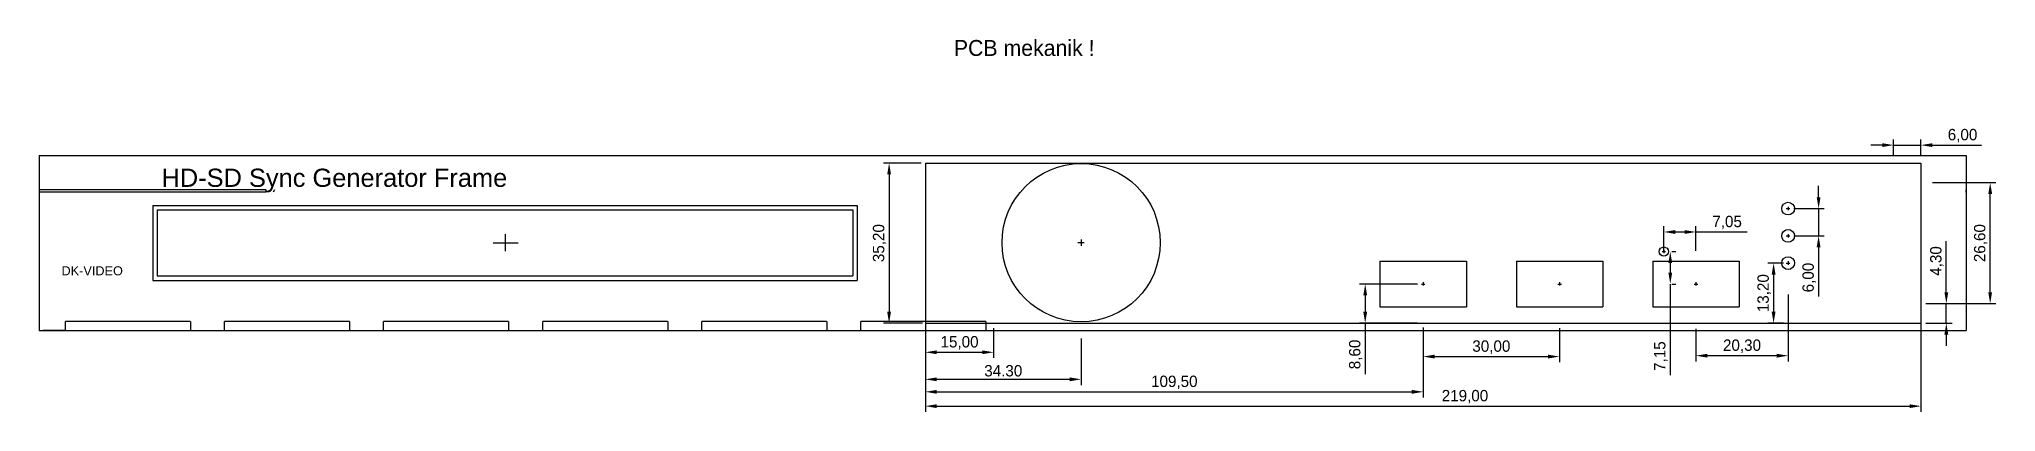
# Model space of a CAD drawing. Header units: millimetres. Extents: x 492 to 922, y 310 to 392.
import ezdxf

# ---------------------------------------------------------------- set-up
doc = ezdxf.new("R2010")
doc.units = ezdxf.units.MM
for name, color, linetype in [('Folie', 4, 'Continuous'), ('PCB', 3, 'Continuous'), ('PCB_dim', 7, 'Continuous'), ('Silketryk_1', 2, 'Continuous')]:
    doc.layers.add(name, color=color, linetype=linetype)
doc.layers.add('Folie_head', color=2, linetype='Continuous', lineweight=20)
doc.styles.add('DK-Audio', font='ARIAL.TTF')
doc.dimstyles.new('ISO-25', dxfattribs={"dimtxt": 2.5, "dimasz": 2.5, "dimexe": 1.25, "dimexo": 0.625, "dimtad": 1, "dimzin": 1, "dimtxsty": 'Standard', "dimcen": 2.5, "dimadec": 0, "dimazin": 0, "dimtfac": 1, "dimtmove": 0, "dimatfit": 3, "dimfxl": 0, "dimarcsym": 0})

# ---------------------------------------------------------------- blocks, each defined once
blk = doc.blocks.new('*D112')
at = {"layer": 'DEFPOINTS', "color": 0}
for p in [(686.85, 328.85), (796.35, 328.85), (796.35, 314.1)]:
    blk.add_point(p, dxfattribs=at)
at = {"layer": 'PCB_dim', "color": 0, "lineweight": -2}
for p, q in [((686.85, 328.22), (686.85, 312.85)), ((796.35, 328.22), (796.35, 312.85)), ((689.35, 314.1), (793.85, 314.1))]:
    blk.add_line(p, q, dxfattribs=at)
at = {"layer": 'PCB_dim', "color": 0}
for points in [[(689.35, 314.52), (689.35, 313.68), (686.85, 314.1)], [(793.85, 314.52), (793.85, 313.68), (796.35, 314.1)]]:
    blk.add_solid(points, dxfattribs=at)
at = {"layer": 'PCB_dim', "color": 0, "insert": (741.6, 316.18), "char_height": 2.5, "attachment_point": 5}
blk.add_mtext('109,50', dxfattribs=at)
blk = doc.blocks.new('*D113')
at = {"layer": 'DEFPOINTS', "color": 0}
for p in [(686.85, 329.95), (905.85, 329.95), (905.85, 310.95)]:
    blk.add_point(p, dxfattribs=at)
at = {"layer": 'PCB_dim', "color": 0, "lineweight": -2}
for p, q in [((686.85, 329.32), (686.85, 309.7)), ((905.85, 329.32), (905.85, 309.7)), ((689.35, 310.95), (903.35, 310.95))]:
    blk.add_line(p, q, dxfattribs=at)
at = {"layer": 'PCB_dim', "color": 0}
for points in [[(689.35, 311.37), (689.35, 310.53), (686.85, 310.95)], [(903.35, 311.37), (903.35, 310.53), (905.85, 310.95)]]:
    blk.add_solid(points, dxfattribs=at)
at = {"layer": 'PCB_dim', "color": 0, "insert": (805.55, 313.03), "char_height": 2.5, "attachment_point": 5}
blk.add_mtext('219,00', dxfattribs=at)
blk = doc.blocks.new('*D114')
at = {"layer": 'DEFPOINTS', "color": 0}
for p in [(686.85, 326.8), (721.1, 326.45), (721.1, 316.85)]:
    blk.add_point(p, dxfattribs=at)
at = {"layer": 'PCB_dim', "color": 0, "lineweight": -2}
for p, q in [((686.85, 326.17), (686.85, 315.6)), ((721.1, 325.82), (721.1, 315.6)), ((689.35, 316.85), (718.6, 316.85))]:
    blk.add_line(p, q, dxfattribs=at)
at = {"layer": 'PCB_dim', "color": 0}
for points in [[(689.35, 317.27), (689.35, 316.43), (686.85, 316.85)], [(718.6, 317.27), (718.6, 316.43), (721.1, 316.85)]]:
    blk.add_solid(points, dxfattribs=at)
at = {"layer": 'PCB_dim', "color": 0, "insert": (703.97, 318.72), "char_height": 2.5, "attachment_point": 5}
blk.add_mtext('34.30', dxfattribs=at)
blk = doc.blocks.new('*D115')
at = {"layer": 'DEFPOINTS', "color": 0}
for p in [(686.85, 328.7), (701.85, 328.7), (701.85, 322.8)]:
    blk.add_point(p, dxfattribs=at)
at = {"layer": 'PCB_dim', "color": 0, "lineweight": -2}
for p, q in [((686.85, 328.07), (686.85, 321.55)), ((701.85, 328.07), (701.85, 321.55)), ((689.35, 322.8), (699.35, 322.8))]:
    blk.add_line(p, q, dxfattribs=at)
at = {"layer": 'PCB_dim', "color": 0}
for points in [[(689.35, 323.22), (689.35, 322.38), (686.85, 322.8)], [(699.35, 323.22), (699.35, 322.38), (701.85, 322.8)]]:
    blk.add_solid(points, dxfattribs=at)
at = {"layer": 'PCB_dim', "color": 0, "insert": (694.35, 324.88), "char_height": 2.5, "attachment_point": 5}
blk.add_mtext('15,00', dxfattribs=at)
blk = doc.blocks.new('*D116')
at = {"layer": 'DEFPOINTS', "color": 0}
for p in [(686.55, 364.4), (678.85, 329.2), (686.8, 329.2)]:
    blk.add_point(p, dxfattribs=at)
at = {"layer": 'PCB_dim', "color": 0, "lineweight": -2}
for p, q in [((685.92, 364.4), (677.6, 364.4)), ((678.85, 361.9), (678.85, 331.7)), ((686.17, 329.2), (677.6, 329.2))]:
    blk.add_line(p, q, dxfattribs=at)
at = {"layer": 'PCB_dim', "color": 0}
for points in [[(678.43, 361.9), (679.27, 361.9), (678.85, 364.4)], [(678.43, 331.7), (679.27, 331.7), (678.85, 329.2)]]:
    blk.add_solid(points, dxfattribs=at)
at = {"layer": 'PCB_dim', "color": 0, "insert": (676.77, 346.8), "char_height": 2.5, "attachment_point": 5, "rotation": 90}
blk.add_mtext('35,20', dxfattribs=at)
blk = doc.blocks.new('*D117')
at = {"layer": 'DEFPOINTS', "color": 0}
for p in [(905.85, 368.35), (899.85, 365.35), (905.85, 365.35)]:
    blk.add_point(p, dxfattribs=at)
at = {"layer": 'PCB_dim', "color": 0, "lineweight": -2}
for p, q in [((897.35, 368.35), (894.85, 368.35)), ((899.85, 365.97), (899.85, 369.6)), ((899.85, 368.35), (905.85, 368.35)), ((905.85, 365.97), (905.85, 369.6)), ((908.35, 368.35), (919.18, 368.35))]:
    blk.add_line(p, q, dxfattribs=at)
at = {"layer": 'PCB_dim', "color": 0}
for points in [[(897.35, 368.77), (897.35, 367.93), (899.85, 368.35)], [(908.35, 368.77), (908.35, 367.93), (905.85, 368.35)]]:
    blk.add_solid(points, dxfattribs=at)
at = {"layer": 'PCB_dim', "color": 0, "insert": (915.02, 370.43), "char_height": 2.5, "attachment_point": 5}
blk.add_mtext('6,00', dxfattribs=at)
blk = doc.blocks.new('*D118')
at = {"layer": 'DEFPOINTS', "color": 0}
for p in [(856.35, 349.25), (849.3, 344.45), (856.35, 344.45)]:
    blk.add_point(p, dxfattribs=at)
at = {"layer": 'PCB_dim', "color": 0, "lineweight": -2}
for p, q in [((849.3, 345.07), (849.3, 350.5)), ((851.8, 349.25), (853.85, 349.25)), ((856.35, 345.07), (856.35, 350.5)), ((856.35, 349.25), (867.6, 349.25))]:
    blk.add_line(p, q, dxfattribs=at)
at = {"layer": 'PCB_dim', "color": 0}
for points in [[(851.8, 349.67), (851.8, 348.83), (849.3, 349.25)], [(853.85, 349.67), (853.85, 348.83), (856.35, 349.25)]]:
    blk.add_solid(points, dxfattribs=at)
at = {"layer": 'PCB_dim', "color": 0, "insert": (863.22, 351.33), "char_height": 2.5, "attachment_point": 5}
blk.add_mtext('7,05', dxfattribs=at)
blk = doc.blocks.new('*D119')
at = {"layer": 'DEFPOINTS', "color": 0}
for p in [(826.35, 328.75), (796.35, 325.8), (826.35, 321.85)]:
    blk.add_point(p, dxfattribs=at)
at = {"layer": 'PCB_dim', "color": 0, "lineweight": -2}
for p, q in [((826.35, 328.12), (826.35, 320.6)), ((796.35, 325.17), (796.35, 320.6)), ((798.85, 321.85), (823.85, 321.85))]:
    blk.add_line(p, q, dxfattribs=at)
at = {"layer": 'PCB_dim', "color": 0}
for points in [[(798.85, 322.27), (798.85, 321.43), (796.35, 321.85)], [(823.85, 322.27), (823.85, 321.43), (826.35, 321.85)]]:
    blk.add_solid(points, dxfattribs=at)
at = {"layer": 'PCB_dim', "color": 0, "insert": (811.35, 323.93), "char_height": 2.5, "attachment_point": 5}
blk.add_mtext('30,00', dxfattribs=at)
blk = doc.blocks.new('*D120')
at = {"layer": 'DEFPOINTS', "color": 0}
for p in [(795.7, 337.8), (783.6, 329.2), (795.7, 329.2)]:
    blk.add_point(p, dxfattribs=at)
at = {"layer": 'PCB_dim', "color": 0, "lineweight": -2}
for p, q in [((795.07, 337.8), (782.35, 337.8)), ((783.6, 335.3), (783.6, 331.7)), ((795.07, 329.2), (782.35, 329.2)), ((783.6, 329.2), (783.6, 317.95))]:
    blk.add_line(p, q, dxfattribs=at)
at = {"layer": 'PCB_dim', "color": 0}
for points in [[(783.18, 335.3), (784.02, 335.3), (783.6, 337.8)], [(783.18, 331.7), (784.02, 331.7), (783.6, 329.2)]]:
    blk.add_solid(points, dxfattribs=at)
at = {"layer": 'PCB_dim', "color": 0, "insert": (781.52, 322.32), "char_height": 2.5, "attachment_point": 5, "rotation": 90}
blk.add_mtext('8,60', dxfattribs=at)
blk = doc.blocks.new('*D121')
at = {"layer": 'DEFPOINTS', "color": 0}
for p in [(850.45, 344.95), (850.45, 337.8), (850.72, 337.8)]:
    blk.add_point(p, dxfattribs=at)
at = {"layer": 'PCB_dim', "color": 0, "lineweight": -2}
for p, q in [((851.07, 344.95), (851.97, 344.95)), ((850.72, 342.45), (850.72, 340.3)), ((850.72, 337.8), (850.72, 317.78)), ((851.07, 337.8), (851.97, 337.8))]:
    blk.add_line(p, q, dxfattribs=at)
at = {"layer": 'PCB_dim', "color": 0}
for points in [[(850.3, 342.45), (851.13, 342.45), (850.72, 344.95)], [(850.3, 340.3), (851.13, 340.3), (850.72, 337.8)]]:
    blk.add_solid(points, dxfattribs=at)
at = {"layer": 'PCB_dim', "color": 0, "insert": (848.63, 321.95), "char_height": 2.5, "attachment_point": 5, "rotation": 90}
blk.add_mtext('7,15', dxfattribs=at)
blk = doc.blocks.new('*D122')
at = {"layer": 'DEFPOINTS', "color": 0}
for p in [(877.3, 354.4), (877.3, 348.4), (883.35, 348.4)]:
    blk.add_point(p, dxfattribs=at)
at = {"layer": 'PCB_dim', "color": 0, "lineweight": -2}
for p, q in [((883.35, 356.9), (883.35, 359.4)), ((877.92, 354.4), (884.6, 354.4)), ((883.35, 354.4), (883.35, 348.4)), ((877.92, 348.4), (884.6, 348.4)), ((883.35, 345.9), (883.35, 335.07))]:
    blk.add_line(p, q, dxfattribs=at)
at = {"layer": 'PCB_dim', "color": 0}
for points in [[(882.93, 356.9), (883.77, 356.9), (883.35, 354.4)], [(882.93, 345.9), (883.77, 345.9), (883.35, 348.4)]]:
    blk.add_solid(points, dxfattribs=at)
at = {"layer": 'PCB_dim', "color": 0, "insert": (881.27, 339.23), "char_height": 2.5, "attachment_point": 5, "rotation": 90}
blk.add_mtext('6,00', dxfattribs=at)
blk = doc.blocks.new('*D123')
at = {"layer": 'DEFPOINTS', "color": 0}
for p in [(876.65, 336.1), (856.35, 328.6), (856.35, 322.05)]:
    blk.add_point(p, dxfattribs=at)
at = {"layer": 'PCB_dim', "color": 0, "lineweight": -2}
for p, q in [((876.65, 335.47), (876.65, 320.8)), ((856.35, 327.97), (856.35, 320.8)), ((874.15, 322.05), (858.85, 322.05))]:
    blk.add_line(p, q, dxfattribs=at)
at = {"layer": 'PCB_dim', "color": 0}
for points in [[(858.85, 322.47), (858.85, 321.63), (856.35, 322.05)], [(874.15, 322.47), (874.15, 321.63), (876.65, 322.05)]]:
    blk.add_solid(points, dxfattribs=at)
at = {"layer": 'PCB_dim', "color": 0, "insert": (866.5, 324.13), "char_height": 2.5, "attachment_point": 5}
blk.add_mtext('20,30', dxfattribs=at)
blk = doc.blocks.new('*D124')
at = {"layer": 'DEFPOINTS', "color": 0}
for p in [(876.25, 342.4), (873.45, 329.2), (876.25, 329.2)]:
    blk.add_point(p, dxfattribs=at)
at = {"layer": 'PCB_dim', "color": 0, "lineweight": -2}
for p, q in [((875.62, 342.4), (872.2, 342.4)), ((873.45, 339.9), (873.45, 331.7)), ((875.62, 329.2), (872.2, 329.2))]:
    blk.add_line(p, q, dxfattribs=at)
at = {"layer": 'PCB_dim', "color": 0}
for points in [[(873.03, 339.9), (873.87, 339.9), (873.45, 342.4)], [(873.03, 331.7), (873.87, 331.7), (873.45, 329.2)]]:
    blk.add_solid(points, dxfattribs=at)
at = {"layer": 'PCB_dim', "color": 0, "insert": (871.37, 335.8), "char_height": 2.5, "attachment_point": 5, "rotation": 90}
blk.add_mtext('13,20', dxfattribs=at)
blk = doc.blocks.new('*D125')
at = {"layer": 'DEFPOINTS', "color": 0}
for p in [(907.8, 360.1), (921.1, 360.1), (907.8, 333.5)]:
    blk.add_point(p, dxfattribs=at)
at = {"layer": 'PCB_dim', "color": 0, "lineweight": -2}
for p, q in [((908.42, 360.1), (922.35, 360.1)), ((921.1, 336), (921.1, 357.6)), ((908.42, 333.5), (922.35, 333.5))]:
    blk.add_line(p, q, dxfattribs=at)
at = {"layer": 'PCB_dim', "color": 0}
for points in [[(920.68, 357.6), (921.52, 357.6), (921.1, 360.1)], [(920.68, 336), (921.52, 336), (921.1, 333.5)]]:
    blk.add_solid(points, dxfattribs=at)
at = {"layer": 'PCB_dim', "color": 0, "insert": (919.02, 346.8), "char_height": 2.5, "attachment_point": 5, "rotation": 90}
blk.add_mtext('26,60', dxfattribs=at)
blk = doc.blocks.new('*D126')
at = {"layer": 'DEFPOINTS', "color": 0}
for p in [(906.3, 333.5), (911.45, 333.5), (906.3, 329.2)]:
    blk.add_point(p, dxfattribs=at)
at = {"layer": 'PCB_dim', "color": 0, "lineweight": -2}
for p, q in [((911.45, 336), (911.45, 347.25)), ((906.92, 333.5), (912.7, 333.5)), ((911.45, 329.2), (911.45, 333.5)), ((906.92, 329.2), (912.7, 329.2)), ((911.45, 326.7), (911.45, 324.2))]:
    blk.add_line(p, q, dxfattribs=at)
at = {"layer": 'PCB_dim', "color": 0}
for points in [[(911.03, 336), (911.87, 336), (911.45, 333.5)], [(911.03, 326.7), (911.87, 326.7), (911.45, 329.2)]]:
    blk.add_solid(points, dxfattribs=at)
at = {"layer": 'PCB_dim', "color": 0, "insert": (909.37, 342.87), "char_height": 2.5, "attachment_point": 5, "rotation": 90}
blk.add_mtext('4,30', dxfattribs=at)

msp = doc.modelspace()

# ---------------------------------------------------------------- linework, layer by layer
at = {"layer": 'Folie'}
for p, q in [((491.85, 366.1), (716.45, 366.1)), ((491.85, 366.1), (491.85, 327.6)), ((716.45, 366.1), (716.5, 366.1)), ((716.5, 366.1), (717.7, 366.1)), ((717.7, 366.1), (724.6, 366.1)), ((724.6, 366.1), (915.85, 366.1)), ((915.85, 366.1), (915.85, 327.6)), ((516.85, 355.1), (671.85, 355.1)), ((516.85, 355.1), (516.85, 338.6)), ((517.85, 354.1), (670.85, 354.1)), ((517.85, 354.1), (517.85, 339.6)), ((670.85, 354.1), (670.85, 339.6)), ((671.85, 355.1), (671.85, 338.6)), ((876.25, 354.4), (877.05, 354.4)), ((876.65, 354.8), (876.65, 354.05)), ((594.35, 348.75), (594.35, 345)), ((876.65, 348.8), (876.65, 348.05)), ((591.75, 346.85), (597.25, 346.85)), ((721.8, 346.9), (720.35, 346.9)), ((721.1, 347.6), (721.1, 346.2)), ((848.9, 344.95), (849.7, 344.95)), ((849.3, 345.35), (849.3, 344.6)), ((876.25, 348.4), (877.05, 348.4)), ((786.85, 342.8), (805.85, 342.8)), ((786.85, 342.8), (786.85, 332.8)), ((805.85, 342.8), (805.85, 332.8)), ((816.85, 342.8), (835.85, 342.8)), ((816.85, 342.8), (816.85, 332.8)), ((835.85, 342.8), (835.85, 332.8)), ((846.85, 342.8), (865.85, 342.8)), ((846.85, 342.8), (846.85, 332.8)), ((865.85, 342.8), (865.85, 332.8)), ((876.25, 342.4), (877.05, 342.4)), ((876.65, 342.8), (876.65, 342.05)), ((516.85, 338.6), (671.85, 338.6)), ((517.85, 339.6), (670.85, 339.6)), ((795.95, 337.8), (796.75, 337.8)), ((796.35, 338.2), (796.35, 337.45)), ((825.95, 337.8), (826.75, 337.8)), ((826.35, 338.2), (826.35, 337.45)), ((855.95, 337.8), (856.75, 337.8)), ((856.35, 338.2), (856.35, 337.45)), ((786.85, 332.8), (805.85, 332.8)), ((816.85, 332.8), (835.85, 332.8)), ((846.85, 332.8), (865.85, 332.8)), ((491.85, 327.6), (915.85, 327.6)), ((497.65, 327.6), (492.75, 327.6)), ((525.1, 329.6), (497.65, 329.6)), ((497.65, 327.6), (497.65, 329.6)), ((520.95, 327.6), (527.35, 327.6)), ((525.15, 329.6), (525.15, 327.6)), ((560.1, 329.6), (532.65, 329.6)), ((532.65, 327.6), (532.65, 329.6)), ((555.95, 327.6), (562.35, 327.6)), ((560.15, 329.6), (560.15, 327.6)), ((595.1, 329.6), (567.65, 329.6)), ((567.65, 327.6), (567.65, 329.6)), ((590.95, 327.6), (597.35, 327.6)), ((595.15, 329.6), (595.15, 327.6)), ((630.1, 329.6), (602.65, 329.6)), ((602.65, 327.6), (602.65, 329.6)), ((625.95, 327.6), (632.35, 327.6)), ((630.15, 329.6), (630.15, 327.6)), ((665.1, 329.6), (637.65, 329.6)), ((637.65, 327.6), (637.65, 329.6)), ((660.95, 327.6), (667.35, 327.6)), ((665.15, 329.6), (665.15, 327.6)), ((700.1, 329.6), (672.65, 329.6)), ((672.65, 327.6), (672.65, 329.6)), ((695.95, 327.6), (702.35, 327.6)), ((698.25, 327.6), (704.65, 327.6)), ((700.15, 329.6), (700.15, 327.6))]:
    msp.add_line(p, q, dxfattribs=at)
for centre, radius in [((721.1, 346.9), 17.4), ((876.65, 354.4), 1.4), ((876.65, 348.4), 1.4), ((849.3, 344.95), 1), ((876.65, 342.4), 1.4)]:
    msp.add_circle(centre, radius, dxfattribs=at)
at = {"layer": 'PCB'}
for p, q in [((686.85, 364.4), (905.85, 364.4)), ((686.85, 364.4), (686.85, 329.2)), ((905.85, 364.4), (905.85, 329.2)), ((686.8, 329.2), (905.9, 329.2))]:
    msp.add_line(p, q, dxfattribs=at)
at = {"layer": 'Silketryk_1'}
for p, q in [((541.7, 358.5), (491.85, 358.5)), ((541.75, 358), (491.85, 358)), ((541.7, 358.5), (541.75, 358)), ((543.65, 358.5), (543.35, 358)), ((915.85, 358), (915.85, 358.5))]:
    msp.add_line(p, q, dxfattribs=at)

# ---------------------------------------------------------------- texts
at = {"layer": 'Folie_head', "color": 2}
msp.add_text('PCB mekanik !', height=3.5, dxfattribs=at).set_placement((693.1, 387.967))
at = {"layer": 'Silketryk_1', "style": 'DK-Audio'}
for s, height, p in [('HD-SD Sync Generator Frame', 4, (518.772, 359.175)), ('DK-VIDEO', 2, (496.774, 339.712))]:
    msp.add_text(s, height=height, dxfattribs=at).set_placement(p)

# ---------------------------------------------------------------- dimensions: what is measured, and where the dimension line sits
at = {"layer": 'PCB_dim'}
for base, p1, p2, picture, middle in [((905.85, 368.35), (899.85, 365.35), (905.85, 365.35), '*D117', (915.017, 370.433)), ((856.35, 349.25), (849.3, 344.45), (856.35, 344.45), '*D118', (863.225, 351.333)), ((856.35, 322.05), (876.65, 336.1), (856.35, 328.6), '*D123', (866.5, 324.133)), ((796.35, 314.1), (686.85, 328.85), (796.35, 328.85), '*D112', (741.6, 316.183)), ((701.85, 322.8), (686.85, 328.7), (701.85, 328.7), '*D115', (694.35, 324.883)), ((826.35, 321.85), (796.35, 325.8), (826.35, 328.75), '*D119', (811.35, 323.933))]:
    dim = msp.add_linear_dim(base=base, p1=p1, p2=p2, dimstyle='ISO-25', dxfattribs=at)
    dim.commit()
    dim.dimension.update_dxf_attribs({"geometry": picture, "text_midpoint": middle})
for base, p1, p2, picture, middle in [((678.85, 329.2), (686.55, 364.4), (686.8, 329.2), '*D116', (676.767, 346.8)), ((883.35, 348.4), (877.3, 354.4), (877.3, 348.4), '*D122', (881.267, 339.233)), ((921.1, 360.1), (907.8, 333.5), (907.8, 360.1), '*D125', (919.017, 346.8)), ((911.45, 333.5), (906.3, 329.2), (906.3, 333.5), '*D126', (909.367, 342.875)), ((873.45, 329.2), (876.25, 342.4), (876.25, 329.2), '*D124', (871.367, 335.8)), ((783.6, 329.2), (795.7, 337.8), (795.7, 329.2), '*D120', (781.517, 322.325))]:
    dim = msp.add_linear_dim(base=base, p1=p1, p2=p2, angle=90, dimstyle='ISO-25', dxfattribs=at)
    dim.commit()
    dim.dimension.update_dxf_attribs({"geometry": picture, "text_midpoint": middle})
dim = msp.add_linear_dim(base=(850.717, 337.8), p1=(850.45, 344.95), p2=(850.45, 337.8), angle=90, dimstyle='ISO-25', dxfattribs=at)
dim.commit()
dim.dimension.update_dxf_attribs({"geometry": '*D121', "text_midpoint": (850.717, 321.95), "dimtype": 160})
dim = msp.add_linear_dim(base=(905.85, 310.95), p1=(686.85, 329.95), p2=(905.85, 329.95), dimstyle='ISO-25', dxfattribs=at)
dim.commit()
dim.dimension.update_dxf_attribs({"geometry": '*D113', "text_midpoint": (805.55, 310.95), "dimtype": 160})
dim = msp.add_linear_dim(base=(721.1, 316.85), p1=(686.85, 326.8), p2=(721.1, 326.45), text='34.30', dimstyle='ISO-25', dxfattribs=at)
dim.commit()
dim.dimension.update_dxf_attribs({"geometry": '*D114', "text_midpoint": (703.975, 318.725)})

doc.saveas('drawing.dxf')
